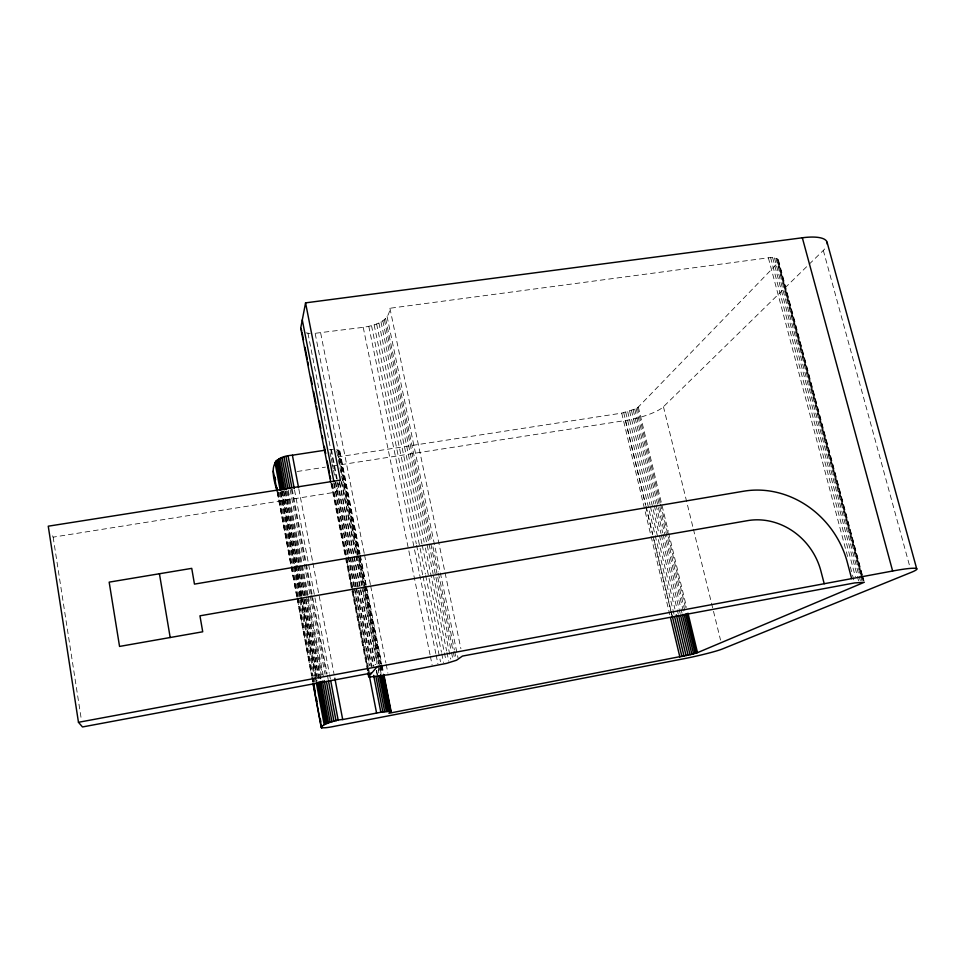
<?xml version="1.0" encoding="UTF-8"?>
<svg xmlns="http://www.w3.org/2000/svg" width="965" height="965" viewBox="0 0 965 965"><rect width="100%" height="100%" fill="white"/><g stroke="black" fill="none" stroke-linecap="round" stroke-linejoin="round"><path stroke-width="0.72" stroke-dasharray="4.83 3.62" d="M381.091 673.474L338.462 456.819L621.713 413.129L634.741 409.124L638.311 407.049L777.838 262.926C780.854 257.522 771.626 257.305 768.369 257.812L389.92 308.257C388.992 322.069 374.251 325.543 363.226 327.328L312.6 333.613M338.462 456.819L339.885 451.198L336.399 449.774M340.392 480.16L335.941 492.114L53.147 537.143L51.917 534.405M332.841 465.962L625.368 420.523A31.495 7.503 -14 0 0 663.45 406.735L823.314 250.417A43.606 13.221 -17.1 0 0 825.304 248.198M297.208 471.499L325.422 467.12M329.475 449.69L333.263 449.545M305.977 332.865L310.175 333.504M823.314 250.417L909.778 566.515M778.466 260.128L862.384 575.249M862.794 576.443L863.952 580.797M777.971 259.392L862.047 574.802M862.433 576.25L863.591 580.616M778.393 261.913L863.168 579.965M777.127 258.777L861.311 574.694M861.697 576.153L862.855 580.52M777.838 262.926L862.408 580.387M775.944 258.282L860.213 574.73M860.599 576.177L861.757 580.532M774.449 257.945L858.778 574.814M859.164 576.274L860.322 580.628M772.675 257.752L857.017 574.995M857.403 576.455L858.561 580.821M770.625 257.703L855.352 576.732M768.369 257.812L848.428 559.712M850.358 566.962L854.206 581.485M663.45 406.735L693.063 527.795M693.425 529.254L720.541 640.109M638.311 407.049L668.25 531.317M668.612 532.777L686.573 607.335M637.334 407.737L660.193 502.632M660.543 504.092L685.512 607.757M636.14 408.424L685.271 612.594M634.741 409.124L683.715 612.835M633.173 409.811L655.681 503.513M656.031 504.972L662.714 532.801M663.064 534.26L680.651 607.468M681 608.939L682.05 613.33M631.46 410.475L653.92 504.104M654.27 505.564L660.941 533.368M661.29 534.827L680.241 613.837M629.614 411.102L659.047 533.922M659.397 535.382L676.911 608.493M677.261 609.952L678.323 614.343M627.696 411.693L650.084 505.226M650.434 506.685L674.909 608.987M625.718 412.236L674.258 615.32M623.716 412.718L645.682 504.755M646.031 506.215L652.654 533.971M654.053 539.809L670.796 609.928M671.133 611.4L672.183 615.779M625.368 420.523L645.621 505.395M645.971 506.866L652.617 534.658M652.967 536.13L671.821 615.139M621.713 413.129L669.782 614.741M389.92 308.257L460.896 648.709M387.074 316.484L458.001 657.816M385.626 318.667L431.765 540.979M432.983 546.865L438.182 571.895M438.484 573.367L454.37 649.928M454.684 651.399L455.902 657.298M384.396 319.777L430.607 542.692M430.909 544.176L454.78 659.324M382.84 320.887L451.21 651.086M451.524 652.557L452.742 658.456M381.006 321.96L433.068 573.705M433.369 575.176L450.715 659.095M378.919 322.986L424.154 542.101M425.372 547.987L446.626 650.929M446.928 652.4L448.749 661.218M376.615 323.951L421.922 543.826M422.236 545.309L445.951 660.41M374.131 324.831L425.396 574.066M425.698 575.55L441.475 652.231M441.777 653.703L443.598 662.557M371.501 325.627L416.289 543.802M416.591 545.285L422.646 574.766M422.947 576.238L440.498 661.737M368.787 326.315L435.818 653.534M436.12 655.006L437.929 663.848M363.226 327.328L430.028 654.692M430.33 656.164L432.127 665.018M320.682 333.094L364.251 553.488M364.541 554.959L370.391 584.549M370.681 586.02L385.891 662.931M386.181 664.415L387.942 673.293M339.885 451.198L360.066 553.934M360.355 555.406L381.838 664.415M382.116 665.404L383.588 673.244M339.403 450.727L359.704 553.717M359.993 555.189L365.783 584.609M366.073 586.081L381.44 664.053M381.73 665.524L383.189 672.87M338.655 450.329L365.06 584.404M365.349 585.876L380.729 663.956M381.018 665.428L382.478 672.798M315.193 333.588L364.565 584.308M364.854 585.779L380.246 663.944M380.536 665.428L381.983 672.798M337.641 450.016L358.268 554.766M358.558 556.238L379.752 663.932M380.041 665.416L381.501 672.786M336.689 451.246L357.026 554.658M357.315 556.142L363.13 585.683M363.419 587.154L378.521 663.98M378.823 665.452L380.27 672.846M341.622 481.258L361.935 584.609M363.093 590.508L377.605 664.33M377.894 665.814L379.342 673.196M341.32 482.15L355.566 554.634M355.856 556.117L361.67 585.695M361.959 587.178L377.062 664.089M378.232 670L378.811 672.967M339.62 481.945L375.457 664.523M376.615 670.41L377.472 674.837M339.475 482.814L353.685 555.249M353.974 556.733L375.144 664.644M376.302 670.554L377.182 674.993M331.441 449.569L352.237 555.695M352.527 557.167L373.901 666.236M307.956 333.251L351.562 555.84M351.839 557.312L373.214 666.393M330.054 452.633L330.923 457.06M331.212 458.532L332.081 462.959M332.37 464.442L333.227 468.857M333.516 470.341L334.674 476.24M335.832 482.138L350.259 555.888M350.548 557.372L356.326 586.865M356.616 588.348L371.911 666.525M335.144 481.981L349.583 555.804M349.873 557.288L355.651 586.817M355.94 588.288L371.248 666.55M334.216 483.284L348.305 555.382M348.594 556.853L369.872 665.717M333.745 483.2L347.895 555.671M348.184 557.155L353.962 586.732M354.252 588.216L369.281 665.126M332.527 483.67L346.64 555.961M346.93 557.432L352.683 586.949M352.973 588.421L368.232 666.622M368.521 668.094L369.39 672.521M331.924 484.141L346.037 556.503M346.326 557.975L368.509 671.676M331.49 483.2L345.615 555.635M346.773 561.546L367.243 666.501M367.532 667.985L368.401 672.424M330.971 483.465L345.277 556.636M345.567 558.108L367.786 672.243M298.861 489.171L312.624 561.534M312.901 563.017L333.987 673.775M294.518 489.991L329.258 673.184M329.548 674.668L330.38 679.095M292.142 489.026L306.122 562.885M306.4 564.356L327.099 673.667M327.376 675.138L328.221 679.577M291.382 489.159L305.386 563.162M305.664 564.646L311.261 594.235M311.538 595.719L326.387 674.161M290.127 489.569L309.946 594.416M310.223 595.9L325.024 674.161M288.245 490.172L302.178 563.97M302.455 565.442L308.028 594.959M308.305 596.43L323.347 676.139M287.582 491.149L322.238 674.861M286.521 490.787L306.267 595.514M306.544 596.985L321.285 675.162M285.64 491.197L321.176 679.879M285.001 491.426L320.513 680.06M283.831 491.257L319.355 680.108M283.445 490.775L319.077 680.277M282.371 491.426L295.99 563.886M296.267 565.357L317.111 676.272M282.166 491.233L296.038 565.08M296.315 566.564L317.135 677.346M281.285 490.57L295.145 564.416M295.423 565.9L300.971 595.441M301.249 596.913L317.051 681.097M280.948 492.608L294.554 565.068M294.832 566.552L300.38 596.129M300.658 597.6L315.362 675.982M315.639 677.466L316.472 681.893M280.501 491.909L316.074 681.507M279.669 492.427L314.095 676.043M314.373 677.514L315.205 681.966M278.571 492.066L298.185 596.732M298.462 598.204L313.106 676.332M313.372 677.804L314.204 682.231M277.751 491.728L291.575 565.55M291.852 567.022L297.377 596.551M297.654 598.023L312.31 676.272M312.588 677.744L313.408 682.171M277.462 492.813L291.02 565.261M291.297 566.732L311.779 676.139M312.057 677.611L312.889 682.05M277.124 491.728L290.911 565.442M291.189 566.913L296.713 596.394M296.991 597.866L311.611 675.995M311.888 677.478L312.708 681.893M53.147 537.143L81.337 719.552"/><path stroke-width="1.45" d="M367.991 673.112L368.642 676.67L370.258 676.948L388.232 674.764L446.554 663.365L456.517 660.241L462.428 656.079L854.592 582.932L864.338 582.245L697.502 652.654L691.893 654.318L388.931 713.268L391.151 711.205L380.861 712.254L342.696 719.552C331.176 719.709 305.35 732.423 336.182 725.957L682.303 659.047A32.593 2.244 -12.4 0 0 722.676 648.866L911.358 572.317A45.669 4.041 -13.3 0 0 892.637 571.015L78.467 722.303L48.25 526.19L340.392 480.16L305.567 302.865L802.337 237.776A43.606 13.221 -17.1 0 1 827.222 244.121M276.846 490.256C270.26 468.821 270.863 456.855 292.395 455.203L325.289 450.173M301.792 330.935L300.718 328.1L305.567 302.865M377.05 666.815L368.642 676.67M371.308 673.075L82.483 726.959L78.467 722.303M273.252 471.089L277.184 491.33M827.114 242.348L916.75 568.964M802.337 237.776L892.637 571.015M851.637 578.638L847.318 562.318A91.072 82.942 54.9 0 0 743.774 491.197L194.46 584.115L191.733 568.361L109.166 582.136L119.551 646.429L202.722 631.785L199.948 615.815L747.513 520.654A64.329 58.636 55.1 0 1 820.913 571.063L824.219 583.729M687.985 613.185L697.502 652.654M686.911 613.595L696.404 653.028M685.62 614.054L695.09 653.426M684.064 614.295L693.582 653.86M682.4 614.789L691.893 654.318M680.59 615.296L690.072 654.801M678.672 615.803L688.129 655.283M676.308 614.838L686.103 655.754M674.607 616.78L684.028 656.224M672.183 615.779L681.953 656.683M670.482 617.66L679.891 657.117M383.877 674.728L391.139 711.543M383.479 674.342L390.729 711.121M383.057 675.741L390.017 711.109M382.08 675.741L389.052 711.145M380.56 674.318L387.821 711.253M379.39 675.922L386.362 711.422M377.761 676.308L384.697 711.639M375.928 676.549L382.852 711.917M373.648 675.367L380.861 712.254M302.286 319.946L333.926 481.812M369.378 676.115L376.579 713.026M302.081 332.406L303.517 339.801M304.964 347.195L307.268 359.016M307.847 361.971L308.426 364.939M310.73 376.76L312.165 384.154M313.613 391.549L315.917 403.37M316.496 406.325L317.075 409.281M319.379 421.114L320.814 428.496M322.262 435.891L322.841 438.846M324.276 446.24L325.724 453.634M327.159 461.029L329.475 472.85M330.042 475.805L330.621 478.761M368.401 672.424L369.269 676.851M300.718 328.1L330.681 481.981M292.395 455.203L298.571 487.699M334.831 678.202L342.696 719.552M288.077 456.011L294.241 488.519M330.669 680.566L338.232 720.457M285.99 456.517L291.852 487.542M328.498 681.049L336.049 720.939M283.987 457.084L289.85 488.097M326.423 681.543L333.962 721.422M282.118 457.7L287.968 488.688M324.192 680.566L331.984 721.892M280.405 458.339L286.243 489.315M322.394 681.061L330.175 722.363M278.897 459.002L284.723 489.955M320.79 681.543L328.558 722.797M277.594 459.69L283.167 489.291M319.367 681.76L327.159 723.219M276.533 460.365L282.094 489.943M318.221 682.195L326.001 723.593M275.737 461.029L281.008 489.098M317.328 682.581L325.096 723.931M274.953 462.283L280.224 490.425M316.363 682.991L324.144 724.462M274.989 476.963L275.544 479.919M276.919 487.301L277.474 490.256M313.685 683.642L315.072 691.024M316.448 698.407L317.002 701.362M320.32 719.082L320.875 722.025M321.429 724.98L321.984 727.936M313.167 683.534L321.466 727.875M312.986 683.365L321.261 727.598M159.43 573.753L170.19 637.515"/></g></svg>
